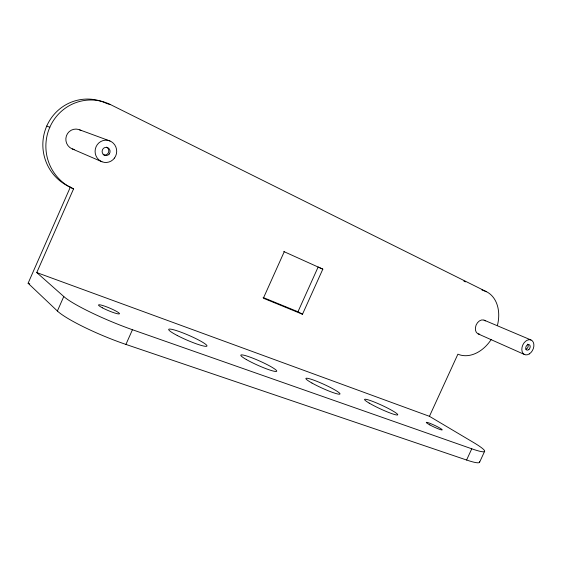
<?xml version="1.0" encoding="UTF-8"?>
<svg xmlns="http://www.w3.org/2000/svg" width="562" height="562" viewBox="0 0 562 562"><rect width="100%" height="100%" fill="white"/><g stroke="black" fill="none" stroke-linecap="round" stroke-linejoin="round"><path stroke-width="0.84" d="M479.491 461.437A45.501 5.121 25.4 0 1 466.593 460.018L125.923 344.422A55.786 8.044 22.7 0 1 57.387 311.018L28.1 283.255L70.334 187.132A45.831 44.728 86.9 0 1 46.772 125.986A45.831 44.728 86.9 0 1 107.012 103.675M36.769 272.577L429.438 416.316L474.56 443.109A45.522 4.573 25.3 0 1 471.764 448.792L132.456 329.725A55.814 7.187 22.8 0 1 63.78 296.518L36.769 272.577L73.552 188.888A46.246 45.072 88.9 0 1 49.849 127.202A46.246 45.072 88.9 0 1 110.588 104.644L486.495 291.72A34.352 25.234 -65.7 0 1 497.496 325.11M57.387 311.018L63.78 296.518M125.923 344.422L132.456 329.725M284.239 251.734L263.36 298.225L302.489 314.235L322.82 269.149L318.134 267.027L297.965 311.762L302.489 314.235M429.438 416.316L457.897 354.172A34.352 25.234 -65.7 0 0 491.202 339.525M466.593 460.018L471.764 448.792M479.604 462.21L484.627 451.307M107.728 103.865L110.588 104.644M28.1 283.255L29.751 283.845M79.699 129.85L109.997 140.992M481.936 289.971L486.495 291.72M46.737 126.064L49.821 127.272M263.079 297.474L297.965 311.762M484.121 320.157L530.985 339.975M72.301 148.951L101.919 161.737M478.318 333.969L524.782 354.636M283.726 251.502L322.82 269.149M463.882 281.084L465.455 281.864M70.334 187.132L73.552 188.888M479.737 334.242A7.496 5.458 -65.6 0 1 476.112 325.061A7.496 5.458 -65.6 0 1 485.336 320.916M74.205 149.506A10.313 10.095 77.4 0 1 66.421 135.835A10.313 10.095 77.4 0 1 80.886 130.44M106.471 147.167A4.124 3.99 -85.4 0 1 108.445 152.611A4.124 3.99 -85.4 0 1 103.162 154.683M527.655 344.134A2.943 2.058 -65.5 0 1 527.992 347A2.943 2.058 -65.5 0 1 525.849 349.234M311.952 383.031A18.743 2.093 24.5 0 0 339.722 394.159A18.743 2.093 24.5 0 0 317.052 381.408A18.743 2.093 24.5 0 0 311.952 383.031M246.268 359.49A19.684 2.311 24.1 0 0 276.244 371.461A19.684 2.311 24.1 0 0 253.848 358.577A19.684 2.311 24.1 0 0 246.268 359.49M177.241 335.493A20.85 2.55 23.5 0 0 206.949 346.044A20.85 2.55 23.5 0 0 179.327 331.58A20.85 2.55 23.5 0 0 177.241 335.493M102.389 307.821A11.352 1.426 22.8 0 0 119.341 313.877A11.352 1.426 22.8 0 0 105.27 306.367A11.352 1.426 22.8 0 0 102.389 307.821M369.157 403.087A18.272 1.932 24.9 0 0 397.067 415.002A18.272 1.932 24.9 0 0 377.2 403.235A18.272 1.932 24.9 0 0 369.157 403.087M429.874 424.921A8.802 0.878 25.2 0 0 442.196 429.902A8.802 0.878 25.2 0 0 430.654 423.608A8.802 0.878 25.2 0 0 429.874 424.921M114.486 158.048A11.163 10.804 -85 0 0 107.272 140.261A11.163 10.804 -85 0 0 95.926 155.695A11.163 10.804 -85 0 0 114.486 158.048M109.19 154.058A4.138 4.004 -84.9 0 0 106.78 147.356A4.138 4.004 -84.9 0 0 102.354 152.899A4.138 4.004 -84.9 0 0 109.19 154.058M529.299 353.927A7.959 5.557 -65.5 0 0 532.221 340.755A7.959 5.557 -65.5 0 0 522.056 347.204A7.959 5.557 -65.5 0 0 529.299 353.927M528.954 349.438A2.951 2.058 -65.5 0 0 529.2 344.668A2.951 2.058 -65.5 0 0 525.723 347.927A2.951 2.058 -65.5 0 0 528.954 349.438"/></g></svg>
